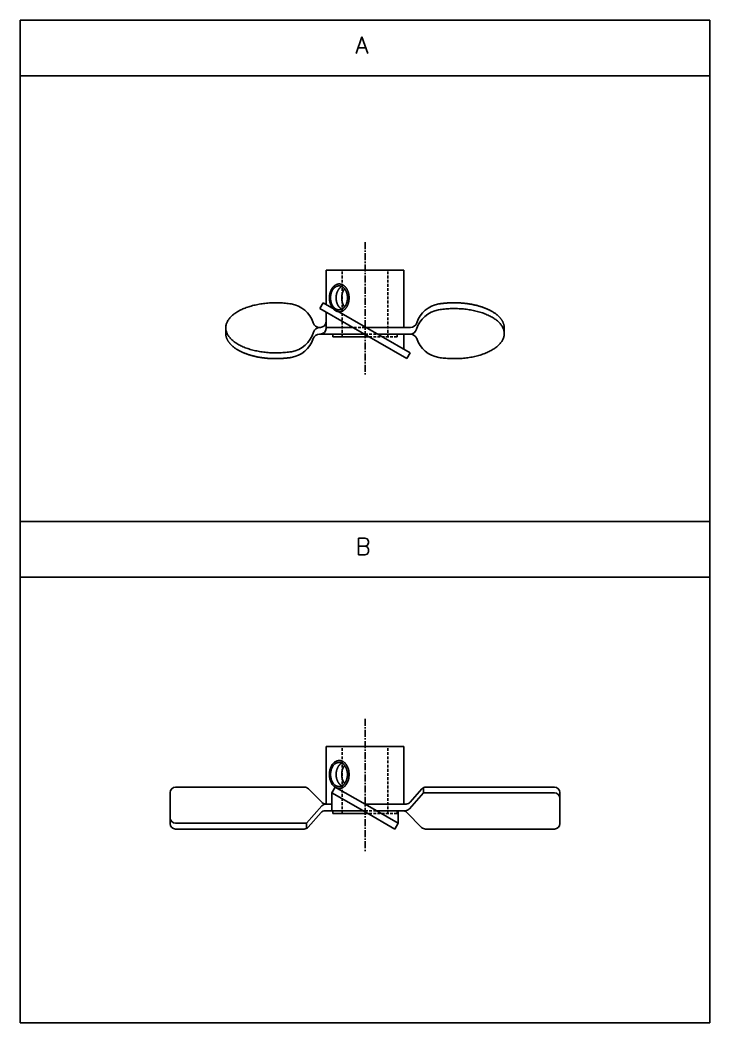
# Model space of a CAD drawing. Extents: x 249 to 1051, y 18 to 1020.
# Drawn here: x 926.9 to 1050.8, y 98.1 to 278.1 of the extents above; entities that cross this region are included whole.
import ezdxf

# ---------------------------------------------------------------- set-up
doc = ezdxf.new("R2010")
doc.units = 0
doc.linetypes.add('CENTER', pattern=[2, 1.25, -0.25, 0.25, -0.25])
doc.linetypes.add('DASHED', pattern=[0.75, 0.5, -0.25])
doc.layers.get('0').update_dxf_attribs({"linetype": 'CONTINUOUS'})
doc.layers.add('CENTER', color=1, linetype='CENTER')
doc.styles.get("Standard").update_dxf_attribs({"font": 'txt.shx', "bigfont": 'bigfont.shx'})

# ---------------------------------------------------------------- blocks, each defined once
blk = doc.blocks.new('*U2')
at = {"color": 7, "linetype": 'CONTINUOUS'}
blk.add_text('A', height=3, dxfattribs=at).set_placement((493.82, 299.6))
blk = doc.blocks.new('*U3')
at = {"color": 7, "linetype": 'CONTINUOUS'}
blk.add_text('B', height=3, dxfattribs=at).set_placement((493.82, 209.6))

msp = doc.modelspace()

# ---------------------------------------------------------------- linework, layer by layer
at = {"color": 7, "linetype": 'CONTINUOUS'}
for p, q in [((926.91, 278.11), (926.91, 98.11)), ((926.91, 278.11), (926.91, 98.11)), ((1050.79, 278.11), (926.91, 278.11)), ((1050.79, 278.11), (1050.79, 98.11)), ((1050.79, 278.11), (1050.79, 98.11)), ((1050.79, 268.11), (926.91, 268.11)), ((995.85, 233.25), (981.85, 233.25)), ((995.85, 233.25), (981.85, 233.25)), ((981.85, 233.25), (981.85, 227.09)), ((995.85, 233.25), (995.85, 222.95)), ((981.35, 227.37), (980.75, 226.34)), ((996.94, 218.37), (981.35, 227.37)), ((980.75, 226.34), (996.34, 217.34)), ((981.85, 225.7), (981.85, 222.75)), ((963.85, 222.87), (963.85, 221.84)), ((980.69, 222.95), (980.85, 222.95)), ((981.85, 221.75), (980.69, 221.75)), ((986.61, 222.95), (981.85, 222.95)), ((983.35, 221.75), (981.85, 221.75)), ((983.1, 221.75), (983.1, 221.25)), ((983.35, 221.75), (988.69, 221.75)), ((988.69, 221.75), (988.85, 221.75)), ((989.01, 222.95), (988.85, 222.95)), ((989.01, 222.95), (997, 222.95)), ((991.09, 221.75), (994.35, 221.75)), ((994.35, 221.75), (995.85, 221.75)), ((995.85, 221.75), (997, 221.75)), ((995.85, 218.98), (995.85, 221.75)), ((1013.85, 221.84), (1013.85, 222.87)), ((983.1, 221.25), (988.85, 221.25)), ((988.85, 221.25), (989.58, 221.25)), ((996.34, 217.34), (996.94, 218.37)), ((1050.79, 188.11), (926.91, 188.11)), ((1050.79, 178.11), (926.91, 178.11)), ((981.85, 147.71), (988.85, 147.71)), ((981.85, 147.71), (981.85, 137.41)), ((988.85, 147.71), (995.85, 147.71)), ((995.85, 147.71), (995.85, 137.41)), ((977.97, 140.45), (954.85, 140.45)), ((983.52, 140.45), (982.92, 139.41)), ((983.52, 140.45), (988.85, 137.37)), ((999.8, 140.45), (1022.85, 140.45)), ((953.85, 133.91), (953.85, 139.45)), ((981.1, 137.71), (978.68, 140.15)), ((982.92, 139.41), (988.85, 135.98)), ((982.92, 139.41), (982.92, 136.21)), ((999.35, 139.41), (996.83, 136.55)), ((999.05, 140.11), (996.97, 137.75)), ((999.35, 140.34), (999.35, 139.41)), ((999.35, 139.41), (1022.85, 139.41)), ((1023.85, 139.45), (1023.85, 133.91)), ((978.35, 133.95), (981.1, 137.07)), ((981.81, 137.41), (982.92, 137.41)), ((988.85, 137.41), (996.22, 137.41)), ((988.85, 137.37), (994.78, 133.95)), ((978.65, 133.25), (980.96, 135.87)), ((981.71, 136.21), (988.46, 136.21)), ((983.1, 136.21), (983.1, 135.71)), ((983.1, 135.71), (988.85, 135.71)), ((988.46, 136.21), (988.85, 136.21)), ((988.85, 135.98), (994.18, 132.91)), ((988.85, 135.71), (989.33, 135.71)), ((990.86, 136.21), (996.08, 136.21)), ((994.6, 136.21), (994.6, 135.71)), ((994.78, 133.95), (994.78, 136.21)), ((996.34, 135.91), (999.01, 133.21)), ((978.35, 133.95), (954.85, 133.95)), ((978.35, 133.01), (978.35, 133.95)), ((994.78, 133.95), (994.18, 132.91)), ((977.9, 132.91), (954.85, 132.91)), ((999.72, 132.91), (1022.85, 132.91)), ((1050.79, 98.11), (926.91, 98.11)), ((1050.79, 98.11), (926.91, 98.11))]:
    msp.add_line(p, q, dxfattribs=at)
at = {"color": 3, "linetype": 'DASHED'}
for p, q in [((984.75, 221.25), (984.75, 233.25)), ((992.95, 221.25), (992.95, 233.25)), ((988.85, 222.95), (986.61, 222.95)), ((988.85, 221.75), (991.09, 221.75)), ((994.6, 221.75), (994.6, 221.25)), ((994.6, 221.25), (989.58, 221.25)), ((984.75, 135.71), (984.75, 147.71)), ((992.95, 135.71), (992.95, 147.71)), ((988.85, 136.21), (990.86, 136.21)), ((994.6, 135.71), (989.33, 135.71))]:
    msp.add_line(p, q, dxfattribs=at)
at = {"color": 7, "linetype": 'CONTINUOUS'}
for points in [[(985.99, 228.25, 0), (985.99, 228.32, 0), (985.99, 228.38, 0), (985.99, 228.44, 0), (985.98, 228.5, 0), (985.98, 228.56, 0), (985.97, 228.62, 0), (985.97, 228.68, 0), (985.96, 228.74, 0), (985.95, 228.8, 0), (985.94, 228.86, 0), (985.93, 228.92, 0), (985.92, 228.98, 0), (985.9, 229.04, 0), (985.89, 229.1, 0), (985.87, 229.16, 0), (985.86, 229.21, 0), (985.84, 229.27, 0), (985.82, 229.32, 0), (985.8, 229.38, 0), (985.78, 229.43, 0), (985.76, 229.49, 0), (985.74, 229.54, 0), (985.72, 229.59, 0), (985.69, 229.64, 0), (985.67, 229.69, 0), (985.64, 229.74, 0), (985.62, 229.79, 0), (985.59, 229.84, 0), (985.56, 229.89, 0), (985.53, 229.93, 0), (985.5, 229.98, 0), (985.47, 230.02, 0), (985.44, 230.07, 0), (985.41, 230.11, 0), (985.38, 230.15, 0), (985.35, 230.19, 0), (985.31, 230.23, 0), (985.28, 230.26, 0), (985.24, 230.3, 0), (985.21, 230.33, 0), (985.17, 230.37, 0), (985.13, 230.4, 0), (985.1, 230.43, 0), (985.06, 230.46, 0), (985.02, 230.49, 0), (984.98, 230.51, 0), (984.94, 230.54, 0), (984.9, 230.56, 0), (984.86, 230.59, 0), (984.82, 230.61, 0), (984.78, 230.63, 0), (984.74, 230.65, 0), (984.7, 230.66, 0), (984.65, 230.68, 0), (984.61, 230.69, 0), (984.57, 230.71, 0), (984.53, 230.72, 0), (984.48, 230.73, 0), (984.44, 230.74, 0), (984.4, 230.74, 0), (984.35, 230.75, 0), (984.31, 230.75, 0), (984.27, 230.75, 0), (984.22, 230.75, 0), (984.18, 230.75, 0), (984.14, 230.75, 0), (984.09, 230.75, 0), (984.05, 230.74, 0), (984.01, 230.74, 0), (983.97, 230.73, 0), (983.92, 230.72, 0), (983.88, 230.71, 0), (983.84, 230.69, 0), (983.79, 230.68, 0), (983.75, 230.66, 0), (983.71, 230.65, 0), (983.67, 230.63, 0), (983.63, 230.61, 0), (983.59, 230.59, 0), (983.55, 230.56, 0), (983.51, 230.54, 0), (983.47, 230.51, 0), (983.43, 230.49, 0), (983.39, 230.46, 0), (983.35, 230.43, 0), (983.32, 230.4, 0), (983.28, 230.37, 0), (983.24, 230.33, 0), (983.21, 230.3, 0), (983.17, 230.26, 0), (983.14, 230.23, 0), (983.1, 230.19, 0), (983.07, 230.15, 0), (983.04, 230.11, 0), (983, 230.07, 0), (982.97, 230.02, 0), (982.94, 229.98, 0), (982.91, 229.93, 0), (982.88, 229.89, 0), (982.86, 229.84, 0), (982.83, 229.79, 0), (982.8, 229.74, 0), (982.78, 229.69, 0), (982.75, 229.64, 0), (982.73, 229.59, 0), (982.71, 229.54, 0), (982.69, 229.49, 0), (982.66, 229.43, 0), (982.64, 229.38, 0), (982.63, 229.32, 0), (982.61, 229.27, 0), (982.59, 229.21, 0), (982.58, 229.16, 0), (982.56, 229.1, 0), (982.54, 229.04, 0), (982.53, 228.98, 0), (982.52, 228.92, 0), (982.51, 228.86, 0), (982.5, 228.8, 0), (982.49, 228.74, 0), (982.48, 228.68, 0), (982.47, 228.62, 0), (982.47, 228.56, 0), (982.47, 228.5, 0), (982.46, 228.44, 0), (982.46, 228.38, 0), (982.46, 228.32, 0), (982.46, 228.25, 0)], [(985.7, 228.25, 0), (985.7, 228.31, 0), (985.7, 228.36, 0), (985.7, 228.41, 0), (985.69, 228.47, 0), (985.69, 228.52, 0), (985.68, 228.57, 0), (985.68, 228.62, 0), (985.67, 228.67, 0), (985.66, 228.73, 0), (985.65, 228.78, 0), (985.64, 228.83, 0), (985.63, 228.88, 0), (985.62, 228.93, 0), (985.61, 228.98, 0), (985.6, 229.03, 0), (985.58, 229.08, 0), (985.57, 229.13, 0), (985.55, 229.17, 0), (985.54, 229.22, 0), (985.52, 229.27, 0), (985.5, 229.31, 0), (985.48, 229.36, 0), (985.46, 229.41, 0), (985.44, 229.45, 0), (985.42, 229.49, 0), (985.4, 229.54, 0), (985.38, 229.58, 0), (985.35, 229.62, 0), (985.33, 229.66, 0), (985.3, 229.7, 0), (985.28, 229.74, 0), (985.25, 229.78, 0), (985.23, 229.81, 0), (985.2, 229.85, 0), (985.17, 229.88, 0), (985.14, 229.92, 0), (985.11, 229.95, 0), (985.09, 229.98, 0), (985.05, 230.01, 0), (985.02, 230.04, 0), (984.99, 230.07, 0), (984.96, 230.1, 0), (984.93, 230.13, 0), (984.9, 230.15, 0), (984.86, 230.18, 0), (984.83, 230.2, 0), (984.79, 230.22, 0), (984.76, 230.24, 0), (984.73, 230.26, 0), (984.69, 230.28, 0), (984.66, 230.3, 0), (984.62, 230.31, 0), (984.58, 230.33, 0), (984.55, 230.34, 0), (984.51, 230.35, 0), (984.48, 230.36, 0), (984.44, 230.37, 0), (984.4, 230.38, 0), (984.37, 230.39, 0), (984.33, 230.4, 0), (984.29, 230.4, 0), (984.25, 230.4, 0), (984.22, 230.4, 0), (984.18, 230.41, 0), (984.14, 230.4, 0), (984.1, 230.4, 0), (984.07, 230.4, 0), (984.03, 230.4, 0), (983.99, 230.39, 0), (983.96, 230.38, 0), (983.92, 230.37, 0), (983.88, 230.36, 0), (983.85, 230.35, 0), (983.81, 230.34, 0), (983.77, 230.33, 0), (983.74, 230.31, 0), (983.7, 230.3, 0), (983.67, 230.28, 0), (983.63, 230.26, 0), (983.6, 230.24, 0), (983.56, 230.22, 0), (983.53, 230.2, 0), (983.5, 230.18, 0), (983.46, 230.15, 0), (983.43, 230.13, 0), (983.4, 230.1, 0), (983.37, 230.07, 0), (983.33, 230.04, 0), (983.3, 230.01, 0), (983.27, 229.98, 0), (983.24, 229.95, 0), (983.21, 229.92, 0), (983.19, 229.88, 0), (983.16, 229.85, 0), (983.13, 229.81, 0), (983.1, 229.78, 0), (983.08, 229.74, 0), (983.05, 229.7, 0), (983.03, 229.66, 0), (983, 229.62, 0), (982.98, 229.58, 0), (982.96, 229.54, 0), (982.94, 229.49, 0), (982.91, 229.45, 0), (982.89, 229.41, 0), (982.87, 229.36, 0), (982.86, 229.31, 0), (982.84, 229.27, 0), (982.82, 229.22, 0), (982.8, 229.17, 0), (982.79, 229.13, 0), (982.77, 229.08, 0), (982.76, 229.03, 0), (982.75, 228.98, 0), (982.74, 228.93, 0), (982.72, 228.88, 0), (982.71, 228.83, 0), (982.7, 228.78, 0), (982.7, 228.73, 0), (982.69, 228.67, 0), (982.68, 228.62, 0), (982.67, 228.57, 0), (982.67, 228.52, 0), (982.67, 228.47, 0), (982.66, 228.41, 0), (982.66, 228.36, 0), (982.66, 228.31, 0), (982.66, 228.25, 0)], [(984.68, 230.28, 0), (984.66, 230.28, 0), (984.65, 230.27, 0), (984.64, 230.26, 0), (984.62, 230.26, 0), (984.61, 230.25, 0), (984.6, 230.24, 0), (984.58, 230.23, 0), (984.57, 230.22, 0), (984.56, 230.22, 0), (984.54, 230.21, 0), (984.53, 230.2, 0), (984.52, 230.19, 0), (984.5, 230.18, 0), (984.49, 230.17, 0), (984.48, 230.16, 0), (984.46, 230.15, 0), (984.45, 230.14, 0), (984.44, 230.13, 0), (984.42, 230.12, 0), (984.41, 230.11, 0), (984.4, 230.1, 0), (984.39, 230.09, 0), (984.38, 230.08, 0), (984.36, 230.07, 0), (984.35, 230.06, 0), (984.34, 230.05, 0), (984.33, 230.03, 0), (984.31, 230.02, 0), (984.3, 230.01, 0), (984.29, 230, 0), (984.28, 229.99, 0), (984.27, 229.97, 0), (984.25, 229.96, 0), (984.24, 229.95, 0), (984.23, 229.94, 0), (984.22, 229.92, 0), (984.21, 229.91, 0), (984.2, 229.9, 0), (984.19, 229.88, 0), (984.17, 229.87, 0), (984.16, 229.86, 0), (984.15, 229.84, 0), (984.14, 229.83, 0), (984.13, 229.81, 0), (984.12, 229.8, 0), (984.11, 229.78, 0), (984.1, 229.77, 0), (984.09, 229.75, 0), (984.08, 229.74, 0), (984.07, 229.72, 0), (984.06, 229.71, 0), (984.05, 229.69, 0), (984.04, 229.68, 0), (984.03, 229.66, 0), (984.02, 229.65, 0), (984.01, 229.63, 0), (984, 229.62, 0), (983.99, 229.6, 0), (983.98, 229.58, 0), (983.98, 229.57, 0), (983.97, 229.55, 0), (983.96, 229.53, 0), (983.95, 229.52, 0), (983.94, 229.5, 0), (983.93, 229.48, 0), (983.92, 229.47, 0), (983.91, 229.45, 0), (983.91, 229.43, 0), (983.9, 229.41, 0), (983.89, 229.4, 0), (983.88, 229.38, 0), (983.88, 229.36, 0), (983.87, 229.34, 0), (983.86, 229.33, 0), (983.85, 229.31, 0), (983.85, 229.29, 0), (983.84, 229.27, 0), (983.83, 229.25, 0), (983.83, 229.24, 0), (983.82, 229.22, 0), (983.81, 229.2, 0), (983.81, 229.18, 0), (983.8, 229.16, 0), (983.79, 229.14, 0), (983.79, 229.12, 0), (983.78, 229.1, 0), (983.78, 229.08, 0), (983.77, 229.06, 0), (983.76, 229.04, 0), (983.76, 229.03, 0), (983.75, 229.01, 0), (983.75, 228.99, 0), (983.75, 228.97, 0), (983.74, 228.95, 0), (983.74, 228.93, 0), (983.73, 228.91, 0), (983.73, 228.89, 0), (983.72, 228.87, 0), (983.72, 228.85, 0), (983.71, 228.83, 0), (983.71, 228.81, 0), (983.71, 228.79, 0), (983.7, 228.77, 0), (983.7, 228.75, 0), (983.7, 228.73, 0), (983.69, 228.71, 0), (983.69, 228.69, 0), (983.69, 228.67, 0), (983.68, 228.65, 0), (983.68, 228.63, 0), (983.68, 228.61, 0), (983.68, 228.59, 0), (983.67, 228.56, 0), (983.67, 228.54, 0), (983.67, 228.52, 0), (983.67, 228.5, 0), (983.67, 228.48, 0), (983.67, 228.46, 0), (983.66, 228.44, 0), (983.66, 228.42, 0), (983.66, 228.4, 0), (983.66, 228.38, 0), (983.66, 228.36, 0), (983.66, 228.34, 0), (983.66, 228.32, 0), (983.66, 228.3, 0), (983.66, 228.28, 0), (983.66, 228.25, 0)], [(985.18, 229.87, 0), (985.17, 229.87, 0), (985.16, 229.85, 0), (985.16, 229.85, 0), (985.15, 229.84, 0), (985.14, 229.83, 0), (985.13, 229.82, 0), (985.13, 229.81, 0), (985.12, 229.8, 0), (985.11, 229.79, 0), (985.11, 229.78, 0), (985.1, 229.77, 0), (985.09, 229.76, 0), (985.08, 229.75, 0), (985.08, 229.74, 0), (985.07, 229.72, 0), (985.06, 229.72, 0), (985.06, 229.7, 0), (985.05, 229.69, 0), (985.04, 229.68, 0), (985.04, 229.67, 0), (985.03, 229.66, 0), (985.02, 229.65, 0), (985.02, 229.64, 0), (985.01, 229.63, 0), (985, 229.62, 0), (985, 229.61, 0), (984.99, 229.59, 0), (984.98, 229.58, 0), (984.98, 229.57, 0), (984.97, 229.56, 0), (984.97, 229.55, 0), (984.96, 229.54, 0), (984.95, 229.53, 0), (984.95, 229.51, 0), (984.94, 229.5, 0), (984.94, 229.49, 0), (984.93, 229.48, 0), (984.92, 229.47, 0), (984.92, 229.46, 0), (984.91, 229.44, 0), (984.91, 229.43, 0), (984.9, 229.42, 0), (984.9, 229.41, 0), (984.89, 229.4, 0), (984.88, 229.38, 0), (984.88, 229.37, 0), (984.88, 229.36, 0), (984.87, 229.35, 0), (984.86, 229.34, 0), (984.86, 229.32, 0), (984.85, 229.31, 0), (984.85, 229.3, 0), (984.84, 229.28, 0), (984.84, 229.27, 0), (984.83, 229.26, 0), (984.83, 229.25, 0), (984.83, 229.24, 0), (984.82, 229.22, 0), (984.82, 229.21, 0), (984.81, 229.2, 0), (984.81, 229.18, 0), (984.8, 229.17, 0), (984.8, 229.16, 0), (984.79, 229.14, 0), (984.79, 229.13, 0), (984.79, 229.12, 0), (984.78, 229.1, 0), (984.78, 229.09, 0), (984.77, 229.08, 0), (984.77, 229.06, 0), (984.77, 229.05, 0), (984.76, 229.04, 0), (984.76, 229.03, 0), (984.76, 229.01, 0), (984.75, 229, 0), (984.75, 228.99, 0), (984.75, 228.97, 0), (984.74, 228.96, 0), (984.74, 228.94, 0), (984.74, 228.93, 0), (984.73, 228.92, 0), (984.73, 228.9, 0), (984.73, 228.89, 0), (984.72, 228.88, 0), (984.72, 228.86, 0), (984.72, 228.85, 0), (984.72, 228.84, 0), (984.71, 228.82, 0), (984.71, 228.81, 0), (984.71, 228.79, 0), (984.71, 228.78, 0), (984.7, 228.77, 0), (984.7, 228.75, 0), (984.7, 228.74, 0), (984.7, 228.72, 0), (984.69, 228.71, 0), (984.69, 228.7, 0), (984.69, 228.68, 0), (984.69, 228.67, 0), (984.68, 228.65, 0), (984.68, 228.64, 0), (984.68, 228.63, 0), (984.68, 228.61, 0), (984.68, 228.6, 0), (984.68, 228.58, 0), (984.67, 228.57, 0), (984.67, 228.56, 0), (984.67, 228.54, 0), (984.67, 228.53, 0), (984.67, 228.51, 0), (984.67, 228.5, 0), (984.67, 228.48, 0), (984.67, 228.47, 0), (984.66, 228.46, 0), (984.66, 228.44, 0), (984.66, 228.43, 0), (984.66, 228.41, 0), (984.66, 228.4, 0), (984.66, 228.38, 0), (984.66, 228.37, 0), (984.66, 228.35, 0), (984.66, 228.34, 0), (984.66, 228.33, 0), (984.66, 228.31, 0), (984.66, 228.3, 0), (984.66, 228.28, 0), (984.66, 228.27, 0), (984.66, 228.25, 0)], [(975.59, 227.16, 0), (975.34, 227.2, 0), (975.08, 227.23, 0), (974.82, 227.26, 0), (974.56, 227.29, 0), (974.3, 227.31, 0), (974.04, 227.34, 0), (973.78, 227.35, 0), (973.51, 227.36, 0), (973.25, 227.37, 0), (972.99, 227.37, 0), (972.72, 227.37, 0), (972.46, 227.37, 0), (972.19, 227.36, 0), (971.93, 227.35, 0), (971.67, 227.34, 0), (971.4, 227.32, 0), (971.14, 227.29, 0), (970.88, 227.27, 0), (970.63, 227.24, 0), (970.37, 227.2, 0), (970.12, 227.16, 0), (969.87, 227.12, 0), (969.62, 227.07, 0), (969.37, 227.03, 0), (969.13, 226.97, 0), (968.89, 226.92, 0), (968.65, 226.86, 0), (968.42, 226.79, 0), (968.19, 226.73, 0), (967.97, 226.66, 0), (967.75, 226.58, 0), (967.53, 226.51, 0), (967.32, 226.43, 0), (967.12, 226.34, 0), (966.91, 226.26, 0), (966.72, 226.17, 0), (966.53, 226.08, 0), (966.34, 225.98, 0), (966.16, 225.89, 0), (965.99, 225.79, 0), (965.82, 225.69, 0), (965.66, 225.58, 0), (965.5, 225.47, 0), (965.35, 225.36, 0), (965.21, 225.25, 0), (965.07, 225.14, 0), (964.94, 225.02, 0), (964.82, 224.91, 0), (964.7, 224.79, 0), (964.59, 224.67, 0), (964.49, 224.54, 0), (964.4, 224.42, 0), (964.31, 224.3, 0), (964.23, 224.17, 0), (964.16, 224.04, 0), (964.09, 223.91, 0), (964.03, 223.79, 0), (963.98, 223.66, 0), (963.94, 223.53, 0), (963.91, 223.39, 0), (963.88, 223.26, 0), (963.86, 223.13, 0), (963.85, 223, 0), (963.85, 222.87, 0), (963.85, 222.73, 0), (963.86, 222.6, 0), (963.88, 222.47, 0), (963.91, 222.34, 0), (963.95, 222.21, 0), (963.99, 222.08, 0), (964.04, 221.95, 0), (964.1, 221.82, 0), (964.16, 221.69, 0), (964.24, 221.56, 0), (964.32, 221.44, 0), (964.41, 221.31, 0), (964.5, 221.19, 0), (964.61, 221.07, 0), (964.72, 220.94, 0), (964.83, 220.83, 0), (964.96, 220.71, 0), (965.09, 220.59, 0), (965.23, 220.48, 0), (965.37, 220.37, 0), (965.52, 220.26, 0), (965.68, 220.16, 0), (965.84, 220.05, 0), (966.01, 219.95, 0), (966.18, 219.85, 0), (966.37, 219.75, 0), (966.55, 219.66, 0), (966.74, 219.57, 0), (966.94, 219.48, 0), (967.14, 219.39, 0), (967.35, 219.31, 0), (967.56, 219.23, 0), (967.78, 219.16, 0), (968, 219.08, 0), (968.22, 219.01, 0), (968.45, 218.95, 0), (968.69, 218.88, 0), (968.92, 218.82, 0), (969.16, 218.77, 0), (969.4, 218.72, 0), (969.65, 218.67, 0), (969.9, 218.62, 0), (970.15, 218.58, 0), (970.4, 218.54, 0), (970.66, 218.51, 0), (970.92, 218.48, 0), (971.18, 218.45, 0), (971.44, 218.43, 0), (971.7, 218.41, 0), (971.96, 218.4, 0), (972.23, 218.38, 0), (972.49, 218.38, 0), (972.76, 218.38, 0), (973.02, 218.38, 0), (973.29, 218.38, 0), (973.55, 218.39, 0), (973.81, 218.4, 0), (974.08, 218.42, 0), (974.34, 218.44, 0), (974.6, 218.46, 0), (974.86, 218.49, 0), (975.11, 218.52, 0), (975.37, 218.56, 0), (975.62, 218.59, 0)], [(985.99, 228.25, 0), (985.99, 228.19, 0), (985.99, 228.13, 0), (985.99, 228.07, 0), (985.98, 228.01, 0), (985.98, 227.95, 0), (985.97, 227.89, 0), (985.97, 227.83, 0), (985.96, 227.77, 0), (985.95, 227.71, 0), (985.94, 227.65, 0), (985.93, 227.59, 0), (985.92, 227.53, 0), (985.9, 227.47, 0), (985.89, 227.41, 0), (985.87, 227.35, 0), (985.86, 227.3, 0), (985.84, 227.24, 0), (985.82, 227.19, 0), (985.8, 227.13, 0), (985.78, 227.08, 0), (985.76, 227.02, 0), (985.74, 226.97, 0), (985.72, 226.92, 0), (985.69, 226.87, 0), (985.67, 226.81, 0), (985.64, 226.77, 0), (985.62, 226.72, 0), (985.59, 226.67, 0), (985.56, 226.62, 0), (985.53, 226.58, 0), (985.5, 226.53, 0), (985.47, 226.49, 0), (985.44, 226.44, 0), (985.41, 226.4, 0), (985.38, 226.36, 0), (985.35, 226.32, 0), (985.31, 226.28, 0), (985.28, 226.25, 0), (985.24, 226.21, 0), (985.21, 226.18, 0), (985.17, 226.14, 0), (985.13, 226.11, 0), (985.1, 226.08, 0), (985.06, 226.05, 0), (985.02, 226.02, 0), (984.98, 226, 0), (984.94, 225.97, 0), (984.9, 225.94, 0), (984.86, 225.92, 0), (984.82, 225.9, 0), (984.78, 225.88, 0), (984.74, 225.86, 0), (984.7, 225.85, 0), (984.65, 225.83, 0), (984.61, 225.82, 0), (984.57, 225.8, 0), (984.53, 225.79, 0), (984.48, 225.78, 0), (984.44, 225.77, 0), (984.4, 225.77, 0), (984.35, 225.76, 0), (984.31, 225.76, 0), (984.27, 225.76, 0), (984.22, 225.75, 0), (984.18, 225.76, 0), (984.14, 225.76, 0), (984.09, 225.76, 0), (984.05, 225.77, 0), (984.01, 225.77, 0), (983.97, 225.78, 0), (983.92, 225.79, 0), (983.88, 225.8, 0), (983.84, 225.82, 0), (983.79, 225.83, 0), (983.75, 225.85, 0), (983.71, 225.86, 0), (983.67, 225.88, 0), (983.63, 225.9, 0), (983.59, 225.92, 0), (983.55, 225.94, 0), (983.51, 225.97, 0), (983.47, 226, 0), (983.43, 226.02, 0), (983.39, 226.05, 0), (983.35, 226.08, 0), (983.32, 226.11, 0), (983.28, 226.14, 0), (983.24, 226.18, 0), (983.21, 226.21, 0), (983.17, 226.25, 0), (983.14, 226.28, 0), (983.1, 226.32, 0), (983.07, 226.36, 0), (983.04, 226.4, 0), (983, 226.44, 0), (982.97, 226.49, 0), (982.94, 226.53, 0), (982.91, 226.58, 0), (982.88, 226.62, 0), (982.86, 226.67, 0), (982.83, 226.72, 0), (982.8, 226.77, 0), (982.78, 226.81, 0), (982.75, 226.87, 0), (982.73, 226.92, 0), (982.71, 226.97, 0), (982.69, 227.02, 0), (982.66, 227.08, 0), (982.64, 227.13, 0), (982.63, 227.19, 0), (982.61, 227.24, 0), (982.59, 227.3, 0), (982.58, 227.35, 0), (982.56, 227.41, 0), (982.54, 227.47, 0), (982.53, 227.53, 0), (982.52, 227.59, 0), (982.51, 227.65, 0), (982.5, 227.71, 0), (982.49, 227.77, 0), (982.48, 227.83, 0), (982.47, 227.89, 0), (982.47, 227.95, 0), (982.47, 228.01, 0), (982.46, 228.07, 0), (982.46, 228.13, 0), (982.46, 228.19, 0), (982.46, 228.25, 0)], [(985.7, 228.25, 0), (985.7, 228.2, 0), (985.7, 228.15, 0), (985.7, 228.1, 0), (985.69, 228.04, 0), (985.69, 227.99, 0), (985.68, 227.94, 0), (985.68, 227.89, 0), (985.67, 227.84, 0), (985.66, 227.78, 0), (985.65, 227.73, 0), (985.64, 227.68, 0), (985.63, 227.63, 0), (985.62, 227.58, 0), (985.61, 227.53, 0), (985.6, 227.48, 0), (985.58, 227.43, 0), (985.57, 227.38, 0), (985.55, 227.34, 0), (985.54, 227.29, 0), (985.52, 227.24, 0), (985.5, 227.19, 0), (985.48, 227.15, 0), (985.46, 227.1, 0), (985.44, 227.06, 0), (985.42, 227.02, 0), (985.4, 226.97, 0), (985.38, 226.93, 0), (985.35, 226.89, 0), (985.33, 226.85, 0), (985.3, 226.81, 0), (985.28, 226.77, 0), (985.25, 226.74, 0), (985.23, 226.7, 0), (985.2, 226.66, 0), (985.17, 226.63, 0), (985.14, 226.59, 0), (985.11, 226.56, 0), (985.09, 226.53, 0), (985.05, 226.5, 0), (985.02, 226.47, 0), (984.99, 226.44, 0), (984.96, 226.41, 0), (984.93, 226.38, 0), (984.9, 226.36, 0), (984.86, 226.34, 0), (984.83, 226.31, 0), (984.79, 226.29, 0), (984.76, 226.27, 0), (984.73, 226.25, 0), (984.69, 226.23, 0), (984.66, 226.21, 0), (984.62, 226.2, 0), (984.58, 226.18, 0), (984.55, 226.17, 0), (984.51, 226.16, 0), (984.48, 226.15, 0), (984.44, 226.14, 0), (984.4, 226.13, 0), (984.37, 226.12, 0), (984.33, 226.12, 0), (984.29, 226.11, 0), (984.25, 226.11, 0), (984.22, 226.11, 0), (984.18, 226.1, 0), (984.14, 226.11, 0), (984.1, 226.11, 0), (984.07, 226.11, 0), (984.03, 226.12, 0), (983.99, 226.12, 0), (983.96, 226.13, 0), (983.92, 226.14, 0), (983.88, 226.15, 0), (983.85, 226.16, 0), (983.81, 226.17, 0), (983.77, 226.18, 0), (983.74, 226.2, 0), (983.7, 226.21, 0), (983.67, 226.23, 0), (983.63, 226.25, 0), (983.6, 226.27, 0), (983.56, 226.29, 0), (983.53, 226.31, 0), (983.5, 226.34, 0), (983.46, 226.36, 0), (983.43, 226.38, 0), (983.4, 226.41, 0), (983.37, 226.44, 0), (983.33, 226.47, 0), (983.3, 226.5, 0), (983.27, 226.53, 0), (983.24, 226.56, 0), (983.21, 226.59, 0), (983.19, 226.63, 0), (983.16, 226.66, 0), (983.13, 226.7, 0), (983.1, 226.74, 0), (983.08, 226.77, 0), (983.05, 226.81, 0), (983.03, 226.85, 0), (983, 226.89, 0), (982.98, 226.93, 0), (982.96, 226.97, 0), (982.94, 227.02, 0), (982.91, 227.06, 0), (982.89, 227.1, 0), (982.87, 227.15, 0), (982.86, 227.19, 0), (982.84, 227.24, 0), (982.82, 227.29, 0), (982.8, 227.34, 0), (982.79, 227.38, 0), (982.77, 227.43, 0), (982.76, 227.48, 0), (982.75, 227.53, 0), (982.74, 227.58, 0), (982.72, 227.63, 0), (982.71, 227.68, 0), (982.7, 227.73, 0), (982.7, 227.78, 0), (982.69, 227.84, 0), (982.68, 227.89, 0), (982.67, 227.94, 0), (982.67, 227.99, 0), (982.67, 228.04, 0), (982.66, 228.1, 0), (982.66, 228.15, 0), (982.66, 228.2, 0), (982.66, 228.25, 0)], [(984.68, 226.22, 0), (984.66, 226.23, 0), (984.65, 226.24, 0), (984.64, 226.25, 0), (984.62, 226.25, 0), (984.61, 226.26, 0), (984.6, 226.27, 0), (984.58, 226.28, 0), (984.57, 226.28, 0), (984.56, 226.29, 0), (984.54, 226.3, 0), (984.53, 226.31, 0), (984.52, 226.32, 0), (984.5, 226.33, 0), (984.49, 226.34, 0), (984.48, 226.35, 0), (984.46, 226.36, 0), (984.45, 226.37, 0), (984.44, 226.38, 0), (984.42, 226.39, 0), (984.41, 226.4, 0), (984.4, 226.41, 0), (984.39, 226.42, 0), (984.38, 226.43, 0), (984.36, 226.44, 0), (984.35, 226.45, 0), (984.34, 226.46, 0), (984.33, 226.47, 0), (984.31, 226.49, 0), (984.3, 226.5, 0), (984.29, 226.51, 0), (984.28, 226.52, 0), (984.27, 226.54, 0), (984.25, 226.55, 0), (984.24, 226.56, 0), (984.23, 226.57, 0), (984.22, 226.59, 0), (984.21, 226.6, 0), (984.2, 226.61, 0), (984.19, 226.63, 0), (984.17, 226.64, 0), (984.16, 226.65, 0), (984.15, 226.67, 0), (984.14, 226.68, 0), (984.13, 226.7, 0), (984.12, 226.71, 0), (984.11, 226.72, 0), (984.1, 226.74, 0), (984.09, 226.75, 0), (984.08, 226.77, 0), (984.07, 226.78, 0), (984.06, 226.8, 0), (984.05, 226.81, 0), (984.04, 226.83, 0), (984.03, 226.85, 0), (984.02, 226.86, 0), (984.01, 226.88, 0), (984, 226.89, 0), (983.99, 226.91, 0), (983.98, 226.93, 0), (983.98, 226.94, 0), (983.97, 226.96, 0), (983.96, 226.98, 0), (983.95, 226.99, 0), (983.94, 227.01, 0), (983.93, 227.03, 0), (983.92, 227.04, 0), (983.91, 227.06, 0), (983.91, 227.08, 0), (983.9, 227.1, 0), (983.89, 227.11, 0), (983.88, 227.13, 0), (983.88, 227.15, 0), (983.87, 227.17, 0), (983.86, 227.18, 0), (983.85, 227.2, 0), (983.85, 227.22, 0), (983.84, 227.24, 0), (983.83, 227.26, 0), (983.83, 227.28, 0), (983.82, 227.29, 0), (983.81, 227.31, 0), (983.81, 227.33, 0), (983.8, 227.35, 0), (983.79, 227.37, 0), (983.79, 227.39, 0), (983.78, 227.41, 0), (983.78, 227.43, 0), (983.77, 227.44, 0), (983.76, 227.47, 0), (983.76, 227.48, 0), (983.75, 227.5, 0), (983.75, 227.52, 0), (983.75, 227.54, 0), (983.74, 227.56, 0), (983.74, 227.58, 0), (983.73, 227.6, 0), (983.73, 227.62, 0), (983.72, 227.64, 0), (983.72, 227.66, 0), (983.71, 227.68, 0), (983.71, 227.7, 0), (983.71, 227.72, 0), (983.7, 227.74, 0), (983.7, 227.76, 0), (983.7, 227.78, 0), (983.69, 227.8, 0), (983.69, 227.82, 0), (983.69, 227.84, 0), (983.68, 227.86, 0), (983.68, 227.88, 0), (983.68, 227.9, 0), (983.68, 227.92, 0), (983.67, 227.94, 0), (983.67, 227.97, 0), (983.67, 227.99, 0), (983.67, 228.01, 0), (983.67, 228.03, 0), (983.67, 228.05, 0), (983.66, 228.07, 0), (983.66, 228.09, 0), (983.66, 228.11, 0), (983.66, 228.13, 0), (983.66, 228.15, 0), (983.66, 228.17, 0), (983.66, 228.19, 0), (983.66, 228.21, 0), (983.66, 228.23, 0), (983.66, 228.25, 0)], [(985.18, 226.64, 0), (985.17, 226.65, 0), (985.16, 226.66, 0), (985.16, 226.66, 0), (985.15, 226.67, 0), (985.14, 226.68, 0), (985.13, 226.69, 0), (985.13, 226.7, 0), (985.12, 226.71, 0), (985.11, 226.72, 0), (985.11, 226.73, 0), (985.1, 226.74, 0), (985.09, 226.75, 0), (985.08, 226.76, 0), (985.08, 226.77, 0), (985.07, 226.78, 0), (985.06, 226.79, 0), (985.06, 226.81, 0), (985.05, 226.82, 0), (985.04, 226.83, 0), (985.04, 226.84, 0), (985.03, 226.85, 0), (985.02, 226.86, 0), (985.02, 226.87, 0), (985.01, 226.88, 0), (985, 226.89, 0), (985, 226.9, 0), (984.99, 226.91, 0), (984.98, 226.93, 0), (984.98, 226.94, 0), (984.97, 226.95, 0), (984.97, 226.96, 0), (984.96, 226.97, 0), (984.95, 226.98, 0), (984.95, 227, 0), (984.94, 227.01, 0), (984.94, 227.02, 0), (984.93, 227.03, 0), (984.92, 227.04, 0), (984.92, 227.05, 0), (984.91, 227.06, 0), (984.91, 227.08, 0), (984.9, 227.09, 0), (984.9, 227.1, 0), (984.89, 227.11, 0), (984.88, 227.13, 0), (984.88, 227.14, 0), (984.88, 227.15, 0), (984.87, 227.16, 0), (984.86, 227.18, 0), (984.86, 227.19, 0), (984.85, 227.2, 0), (984.85, 227.21, 0), (984.84, 227.22, 0), (984.84, 227.24, 0), (984.83, 227.25, 0), (984.83, 227.26, 0), (984.83, 227.28, 0), (984.82, 227.29, 0), (984.82, 227.3, 0), (984.81, 227.31, 0), (984.81, 227.33, 0), (984.8, 227.34, 0), (984.8, 227.35, 0), (984.79, 227.37, 0), (984.79, 227.38, 0), (984.79, 227.39, 0), (984.78, 227.41, 0), (984.78, 227.42, 0), (984.77, 227.43, 0), (984.77, 227.44, 0), (984.77, 227.46, 0), (984.76, 227.47, 0), (984.76, 227.49, 0), (984.76, 227.5, 0), (984.75, 227.51, 0), (984.75, 227.53, 0), (984.75, 227.54, 0), (984.74, 227.55, 0), (984.74, 227.56, 0), (984.74, 227.58, 0), (984.73, 227.59, 0), (984.73, 227.61, 0), (984.73, 227.62, 0), (984.72, 227.63, 0), (984.72, 227.65, 0), (984.72, 227.66, 0), (984.72, 227.68, 0), (984.71, 227.69, 0), (984.71, 227.7, 0), (984.71, 227.72, 0), (984.71, 227.73, 0), (984.7, 227.74, 0), (984.7, 227.76, 0), (984.7, 227.77, 0), (984.7, 227.79, 0), (984.69, 227.8, 0), (984.69, 227.81, 0), (984.69, 227.83, 0), (984.69, 227.84, 0), (984.68, 227.86, 0), (984.68, 227.87, 0), (984.68, 227.88, 0), (984.68, 227.9, 0), (984.68, 227.91, 0), (984.68, 227.93, 0), (984.67, 227.94, 0), (984.67, 227.96, 0), (984.67, 227.97, 0), (984.67, 227.98, 0), (984.67, 228, 0), (984.67, 228.01, 0), (984.67, 228.03, 0), (984.67, 228.04, 0), (984.66, 228.06, 0), (984.66, 228.07, 0), (984.66, 228.08, 0), (984.66, 228.1, 0), (984.66, 228.11, 0), (984.66, 228.13, 0), (984.66, 228.14, 0), (984.66, 228.16, 0), (984.66, 228.17, 0), (984.66, 228.18, 0), (984.66, 228.2, 0), (984.66, 228.21, 0), (984.66, 228.23, 0), (984.66, 228.24, 0), (984.66, 228.25, 0)], [(1013.85, 222.88, 0), (1013.85, 222.94, 0), (1013.84, 223.01, 0), (1013.84, 223.07, 0), (1013.83, 223.14, 0), (1013.82, 223.21, 0), (1013.81, 223.27, 0), (1013.8, 223.34, 0), (1013.79, 223.4, 0), (1013.77, 223.47, 0), (1013.75, 223.53, 0), (1013.73, 223.6, 0), (1013.71, 223.66, 0), (1013.68, 223.73, 0), (1013.66, 223.79, 0), (1013.63, 223.86, 0), (1013.6, 223.92, 0), (1013.57, 223.99, 0), (1013.53, 224.05, 0), (1013.5, 224.11, 0), (1013.46, 224.18, 0), (1013.42, 224.24, 0), (1013.38, 224.3, 0), (1013.34, 224.37, 0), (1013.29, 224.43, 0), (1013.25, 224.49, 0), (1013.2, 224.55, 0), (1013.15, 224.61, 0), (1013.1, 224.67, 0), (1013.04, 224.73, 0), (1012.99, 224.79, 0), (1012.93, 224.85, 0), (1012.87, 224.91, 0), (1012.81, 224.97, 0), (1012.75, 225.03, 0), (1012.68, 225.09, 0), (1012.62, 225.15, 0), (1012.55, 225.2, 0), (1012.48, 225.26, 0), (1012.41, 225.31, 0), (1012.34, 225.37, 0), (1012.26, 225.42, 0), (1012.19, 225.48, 0), (1012.11, 225.53, 0), (1012.03, 225.59, 0), (1011.95, 225.64, 0), (1011.87, 225.69, 0), (1011.79, 225.74, 0), (1011.7, 225.79, 0), (1011.61, 225.84, 0), (1011.53, 225.89, 0), (1011.44, 225.94, 0), (1011.35, 225.99, 0), (1011.25, 226.03, 0), (1011.16, 226.08, 0), (1011.07, 226.13, 0), (1010.97, 226.17, 0), (1010.87, 226.22, 0), (1010.77, 226.26, 0), (1010.67, 226.3, 0), (1010.57, 226.35, 0), (1010.47, 226.39, 0), (1010.37, 226.43, 0), (1010.26, 226.47, 0), (1010.15, 226.51, 0), (1010.05, 226.55, 0), (1009.94, 226.59, 0), (1009.83, 226.62, 0), (1009.72, 226.66, 0), (1009.61, 226.69, 0), (1009.49, 226.73, 0), (1009.38, 226.76, 0), (1009.27, 226.79, 0), (1009.15, 226.83, 0), (1009.03, 226.86, 0), (1008.92, 226.89, 0), (1008.8, 226.92, 0), (1008.68, 226.95, 0), (1008.56, 226.97, 0), (1008.44, 227, 0), (1008.32, 227.03, 0), (1008.19, 227.05, 0), (1008.07, 227.08, 0), (1007.95, 227.1, 0), (1007.82, 227.12, 0), (1007.7, 227.14, 0), (1007.57, 227.16, 0), (1007.44, 227.18, 0), (1007.32, 227.2, 0), (1007.19, 227.22, 0), (1007.06, 227.24, 0), (1006.93, 227.25, 0), (1006.81, 227.27, 0), (1006.68, 227.28, 0), (1006.55, 227.29, 0), (1006.42, 227.31, 0), (1006.29, 227.32, 0), (1006.16, 227.33, 0), (1006.02, 227.34, 0), (1005.89, 227.34, 0), (1005.76, 227.35, 0), (1005.63, 227.36, 0), (1005.5, 227.36, 0), (1005.37, 227.37, 0), (1005.23, 227.37, 0), (1005.1, 227.37, 0), (1004.97, 227.37, 0), (1004.84, 227.38, 0), (1004.71, 227.37, 0), (1004.57, 227.37, 0), (1004.44, 227.37, 0), (1004.31, 227.37, 0), (1004.18, 227.36, 0), (1004.05, 227.36, 0), (1003.91, 227.35, 0), (1003.78, 227.34, 0), (1003.65, 227.34, 0), (1003.52, 227.32, 0), (1003.39, 227.31, 0), (1003.26, 227.3, 0), (1003.13, 227.29, 0), (1003, 227.28, 0), (1002.87, 227.26, 0), (1002.74, 227.25, 0), (1002.61, 227.23, 0), (1002.49, 227.22, 0), (1002.36, 227.2, 0), (1002.23, 227.18, 0), (1002.11, 227.16, 0)], [(1002.11, 217.55, 0), (1002.36, 217.51, 0), (1002.61, 217.48, 0), (1002.87, 217.44, 0), (1003.13, 217.42, 0), (1003.39, 217.4, 0), (1003.65, 217.38, 0), (1003.92, 217.36, 0), (1004.18, 217.35, 0), (1004.44, 217.34, 0), (1004.71, 217.34, 0), (1004.97, 217.34, 0), (1005.24, 217.34, 0), (1005.5, 217.35, 0), (1005.77, 217.36, 0), (1006.03, 217.37, 0), (1006.29, 217.39, 0), (1006.55, 217.42, 0), (1006.81, 217.44, 0), (1007.07, 217.47, 0), (1007.32, 217.51, 0), (1007.58, 217.55, 0), (1007.83, 217.59, 0), (1008.08, 217.63, 0), (1008.32, 217.68, 0), (1008.56, 217.74, 0), (1008.8, 217.79, 0), (1009.04, 217.85, 0), (1009.27, 217.92, 0), (1009.5, 217.98, 0), (1009.73, 218.05, 0), (1009.95, 218.13, 0), (1010.16, 218.2, 0), (1010.37, 218.28, 0), (1010.58, 218.37, 0), (1010.78, 218.45, 0), (1010.98, 218.54, 0), (1011.17, 218.63, 0), (1011.35, 218.73, 0), (1011.53, 218.82, 0), (1011.71, 218.92, 0), (1011.88, 219.03, 0), (1012.04, 219.13, 0), (1012.19, 219.24, 0), (1012.34, 219.35, 0), (1012.49, 219.46, 0), (1012.62, 219.57, 0), (1012.75, 219.69, 0), (1012.88, 219.8, 0), (1012.99, 219.92, 0), (1013.1, 220.04, 0), (1013.2, 220.16, 0), (1013.3, 220.29, 0), (1013.39, 220.41, 0), (1013.47, 220.54, 0), (1013.54, 220.67, 0), (1013.6, 220.79, 0), (1013.66, 220.92, 0), (1013.71, 221.05, 0), (1013.75, 221.19, 0), (1013.79, 221.32, 0), (1013.81, 221.45, 0), (1013.83, 221.58, 0), (1013.84, 221.71, 0), (1013.85, 221.84, 0), (1013.84, 221.98, 0), (1013.83, 222.11, 0), (1013.81, 222.24, 0), (1013.78, 222.37, 0), (1013.75, 222.5, 0), (1013.7, 222.63, 0), (1013.65, 222.76, 0), (1013.6, 222.89, 0), (1013.53, 223.02, 0), (1013.46, 223.15, 0), (1013.37, 223.27, 0), (1013.29, 223.4, 0), (1013.19, 223.52, 0), (1013.09, 223.64, 0), (1012.98, 223.76, 0), (1012.86, 223.88, 0), (1012.74, 224, 0), (1012.61, 224.12, 0), (1012.47, 224.23, 0), (1012.32, 224.34, 0), (1012.17, 224.45, 0), (1012.02, 224.56, 0), (1011.85, 224.66, 0), (1011.69, 224.76, 0), (1011.51, 224.86, 0), (1011.33, 224.96, 0), (1011.14, 225.05, 0), (1010.95, 225.14, 0), (1010.75, 225.23, 0), (1010.55, 225.32, 0), (1010.34, 225.4, 0), (1010.13, 225.48, 0), (1009.92, 225.55, 0), (1009.7, 225.63, 0), (1009.47, 225.7, 0), (1009.24, 225.76, 0), (1009.01, 225.82, 0), (1008.77, 225.88, 0), (1008.53, 225.94, 0), (1008.29, 225.99, 0), (1008.04, 226.04, 0), (1007.79, 226.09, 0), (1007.54, 226.13, 0), (1007.29, 226.17, 0), (1007.03, 226.2, 0), (1006.78, 226.23, 0), (1006.52, 226.26, 0), (1006.26, 226.28, 0), (1005.99, 226.3, 0), (1005.73, 226.31, 0), (1005.47, 226.32, 0), (1005.2, 226.33, 0), (1004.94, 226.34, 0), (1004.67, 226.34, 0), (1004.41, 226.33, 0), (1004.14, 226.32, 0), (1003.88, 226.31, 0), (1003.62, 226.29, 0), (1003.36, 226.27, 0), (1003.1, 226.25, 0), (1002.84, 226.22, 0), (1002.58, 226.19, 0), (1002.33, 226.16, 0), (1002.07, 226.12, 0)], [(963.85, 221.84, 0), (963.85, 221.77, 0), (963.85, 221.7, 0), (963.86, 221.64, 0), (963.86, 221.57, 0), (963.87, 221.5, 0), (963.88, 221.44, 0), (963.89, 221.37, 0), (963.91, 221.31, 0), (963.93, 221.24, 0), (963.94, 221.18, 0), (963.96, 221.11, 0), (963.99, 221.05, 0), (964.01, 220.98, 0), (964.04, 220.92, 0), (964.07, 220.85, 0), (964.1, 220.79, 0), (964.13, 220.72, 0), (964.16, 220.66, 0), (964.2, 220.6, 0), (964.23, 220.53, 0), (964.27, 220.47, 0), (964.31, 220.41, 0), (964.36, 220.34, 0), (964.4, 220.28, 0), (964.45, 220.22, 0), (964.5, 220.16, 0), (964.55, 220.1, 0), (964.6, 220.04, 0), (964.65, 219.98, 0), (964.71, 219.92, 0), (964.76, 219.86, 0), (964.82, 219.8, 0), (964.88, 219.74, 0), (964.95, 219.68, 0), (965.01, 219.62, 0), (965.08, 219.56, 0), (965.14, 219.51, 0), (965.21, 219.45, 0), (965.28, 219.4, 0), (965.36, 219.34, 0), (965.43, 219.29, 0), (965.51, 219.23, 0), (965.58, 219.18, 0), (965.66, 219.12, 0), (965.74, 219.07, 0), (965.83, 219.02, 0), (965.91, 218.97, 0), (965.99, 218.92, 0), (966.08, 218.87, 0), (966.17, 218.82, 0), (966.26, 218.77, 0), (966.35, 218.72, 0), (966.44, 218.68, 0), (966.53, 218.63, 0), (966.63, 218.58, 0), (966.73, 218.54, 0), (966.82, 218.49, 0), (966.92, 218.45, 0), (967.02, 218.41, 0), (967.12, 218.36, 0), (967.23, 218.32, 0), (967.33, 218.28, 0), (967.43, 218.24, 0), (967.54, 218.2, 0), (967.65, 218.16, 0), (967.76, 218.12, 0), (967.87, 218.09, 0), (967.98, 218.05, 0), (968.09, 218.02, 0), (968.2, 217.98, 0), (968.31, 217.95, 0), (968.43, 217.91, 0), (968.54, 217.88, 0), (968.66, 217.85, 0), (968.78, 217.82, 0), (968.9, 217.79, 0), (969.02, 217.76, 0), (969.14, 217.74, 0), (969.26, 217.71, 0), (969.38, 217.68, 0), (969.5, 217.66, 0), (969.62, 217.63, 0), (969.75, 217.61, 0), (969.87, 217.59, 0), (970, 217.57, 0), (970.12, 217.55, 0), (970.25, 217.53, 0), (970.38, 217.51, 0), (970.5, 217.49, 0), (970.63, 217.47, 0), (970.76, 217.46, 0), (970.89, 217.44, 0), (971.02, 217.43, 0), (971.15, 217.42, 0), (971.28, 217.4, 0), (971.41, 217.39, 0), (971.54, 217.38, 0), (971.67, 217.37, 0), (971.8, 217.37, 0), (971.93, 217.36, 0), (972.06, 217.35, 0), (972.2, 217.35, 0), (972.33, 217.34, 0), (972.46, 217.34, 0), (972.59, 217.34, 0), (972.72, 217.34, 0), (972.86, 217.34, 0), (972.99, 217.34, 0), (973.12, 217.34, 0), (973.25, 217.34, 0), (973.38, 217.34, 0), (973.52, 217.35, 0), (973.65, 217.35, 0), (973.78, 217.36, 0), (973.91, 217.37, 0), (974.04, 217.38, 0), (974.17, 217.38, 0), (974.3, 217.4, 0), (974.43, 217.41, 0), (974.56, 217.42, 0), (974.69, 217.43, 0), (974.82, 217.44, 0), (974.95, 217.46, 0), (975.08, 217.48, 0), (975.21, 217.49, 0), (975.34, 217.51, 0), (975.46, 217.53, 0), (975.59, 217.55, 0)], [(984.22, 140.21, 0), (984.31, 140.21, 0), (984.4, 140.22, 0), (984.48, 140.24, 0), (984.57, 140.26, 0), (984.65, 140.28, 0), (984.74, 140.31, 0), (984.82, 140.35, 0), (984.9, 140.4, 0), (984.98, 140.45, 0), (985.06, 140.5, 0), (985.13, 140.56, 0), (985.21, 140.63, 0), (985.28, 140.7, 0), (985.35, 140.78, 0), (985.41, 140.85, 0), (985.47, 140.94, 0), (985.53, 141.03, 0), (985.59, 141.12, 0), (985.64, 141.22, 0), (985.69, 141.32, 0), (985.74, 141.42, 0), (985.78, 141.53, 0), (985.82, 141.64, 0), (985.86, 141.75, 0), (985.89, 141.87, 0), (985.92, 141.98, 0), (985.94, 142.1, 0), (985.96, 142.22, 0), (985.97, 142.34, 0), (985.98, 142.46, 0), (985.99, 142.59, 0), (985.99, 142.71, 0), (985.99, 142.83, 0), (985.98, 142.95, 0), (985.97, 143.07, 0), (985.96, 143.2, 0), (985.94, 143.31, 0), (985.92, 143.43, 0), (985.89, 143.55, 0), (985.86, 143.66, 0), (985.82, 143.78, 0), (985.78, 143.89, 0), (985.74, 143.99, 0), (985.69, 144.1, 0), (985.64, 144.2, 0), (985.59, 144.29, 0), (985.53, 144.39, 0), (985.47, 144.48, 0), (985.41, 144.56, 0), (985.35, 144.64, 0), (985.28, 144.72, 0), (985.21, 144.79, 0), (985.13, 144.85, 0), (985.06, 144.91, 0), (984.98, 144.97, 0), (984.9, 145.02, 0), (984.82, 145.06, 0), (984.74, 145.1, 0), (984.65, 145.13, 0), (984.57, 145.16, 0), (984.48, 145.18, 0), (984.4, 145.2, 0), (984.31, 145.21, 0), (984.22, 145.21, 0), (984.14, 145.21, 0), (984.05, 145.2, 0), (983.97, 145.18, 0), (983.88, 145.16, 0), (983.79, 145.13, 0), (983.71, 145.1, 0), (983.63, 145.06, 0), (983.55, 145.02, 0), (983.47, 144.97, 0), (983.39, 144.91, 0), (983.32, 144.85, 0), (983.24, 144.79, 0), (983.17, 144.72, 0), (983.1, 144.64, 0), (983.04, 144.56, 0), (982.97, 144.48, 0), (982.91, 144.39, 0), (982.86, 144.29, 0), (982.8, 144.2, 0), (982.75, 144.1, 0), (982.71, 143.99, 0), (982.66, 143.89, 0), (982.63, 143.78, 0), (982.59, 143.66, 0), (982.56, 143.55, 0), (982.53, 143.43, 0), (982.51, 143.31, 0), (982.49, 143.2, 0), (982.47, 143.07, 0), (982.47, 142.95, 0), (982.46, 142.83, 0), (982.46, 142.71, 0), (982.46, 142.59, 0), (982.47, 142.46, 0), (982.47, 142.34, 0), (982.49, 142.22, 0), (982.51, 142.1, 0), (982.53, 141.98, 0), (982.56, 141.87, 0), (982.59, 141.75, 0), (982.63, 141.64, 0), (982.66, 141.53, 0), (982.71, 141.42, 0), (982.75, 141.32, 0), (982.8, 141.22, 0), (982.86, 141.12, 0), (982.91, 141.03, 0), (982.97, 140.94, 0), (983.04, 140.85, 0), (983.1, 140.78, 0), (983.17, 140.7, 0), (983.24, 140.63, 0), (983.32, 140.56, 0), (983.39, 140.5, 0), (983.47, 140.45, 0), (983.55, 140.4, 0), (983.63, 140.35, 0), (983.71, 140.31, 0), (983.79, 140.28, 0), (983.88, 140.26, 0), (983.97, 140.24, 0), (984.05, 140.22, 0), (984.14, 140.21, 0), (984.22, 140.21, 0)], [(984.18, 140.56, 0), (984.25, 140.56, 0), (984.33, 140.57, 0), (984.4, 140.58, 0), (984.48, 140.6, 0), (984.55, 140.62, 0), (984.62, 140.65, 0), (984.69, 140.68, 0), (984.76, 140.72, 0), (984.83, 140.76, 0), (984.9, 140.81, 0), (984.96, 140.86, 0), (985.02, 140.92, 0), (985.09, 140.98, 0), (985.14, 141.05, 0), (985.2, 141.12, 0), (985.25, 141.19, 0), (985.3, 141.26, 0), (985.35, 141.34, 0), (985.4, 141.43, 0), (985.44, 141.51, 0), (985.48, 141.6, 0), (985.52, 141.69, 0), (985.55, 141.79, 0), (985.58, 141.88, 0), (985.61, 141.98, 0), (985.63, 142.08, 0), (985.65, 142.19, 0), (985.67, 142.29, 0), (985.68, 142.39, 0), (985.69, 142.5, 0), (985.7, 142.6, 0), (985.7, 142.71, 0), (985.7, 142.81, 0), (985.69, 142.92, 0), (985.68, 143.02, 0), (985.67, 143.13, 0), (985.65, 143.23, 0), (985.63, 143.33, 0), (985.61, 143.43, 0), (985.58, 143.53, 0), (985.55, 143.63, 0), (985.52, 143.72, 0), (985.48, 143.81, 0), (985.44, 143.9, 0), (985.4, 143.99, 0), (985.35, 144.07, 0), (985.3, 144.15, 0), (985.25, 144.23, 0), (985.2, 144.3, 0), (985.14, 144.37, 0), (985.09, 144.44, 0), (985.02, 144.5, 0), (984.96, 144.55, 0), (984.9, 144.6, 0), (984.83, 144.65, 0), (984.76, 144.69, 0), (984.69, 144.73, 0), (984.62, 144.76, 0), (984.55, 144.79, 0), (984.48, 144.82, 0), (984.4, 144.84, 0), (984.33, 144.85, 0), (984.25, 144.85, 0), (984.18, 144.86, 0), (984.1, 144.85, 0), (984.03, 144.85, 0), (983.96, 144.84, 0), (983.88, 144.82, 0), (983.81, 144.79, 0), (983.74, 144.76, 0), (983.67, 144.73, 0), (983.6, 144.69, 0), (983.53, 144.65, 0), (983.46, 144.6, 0), (983.4, 144.55, 0), (983.33, 144.5, 0), (983.27, 144.44, 0), (983.21, 144.37, 0), (983.16, 144.3, 0), (983.1, 144.23, 0), (983.05, 144.15, 0), (983, 144.07, 0), (982.96, 143.99, 0), (982.91, 143.9, 0), (982.87, 143.81, 0), (982.84, 143.72, 0), (982.8, 143.63, 0), (982.77, 143.53, 0), (982.75, 143.43, 0), (982.72, 143.33, 0), (982.7, 143.23, 0), (982.69, 143.13, 0), (982.67, 143.02, 0), (982.67, 142.92, 0), (982.66, 142.81, 0), (982.66, 142.71, 0), (982.66, 142.6, 0), (982.67, 142.5, 0), (982.67, 142.39, 0), (982.69, 142.29, 0), (982.7, 142.19, 0), (982.72, 142.08, 0), (982.75, 141.98, 0), (982.77, 141.88, 0), (982.8, 141.79, 0), (982.84, 141.69, 0), (982.87, 141.6, 0), (982.91, 141.51, 0), (982.96, 141.43, 0), (983, 141.34, 0), (983.05, 141.26, 0), (983.1, 141.19, 0), (983.16, 141.12, 0), (983.21, 141.05, 0), (983.27, 140.98, 0), (983.33, 140.92, 0), (983.4, 140.86, 0), (983.46, 140.81, 0), (983.53, 140.76, 0), (983.6, 140.72, 0), (983.67, 140.68, 0), (983.74, 140.65, 0), (983.81, 140.62, 0), (983.88, 140.6, 0), (983.96, 140.58, 0), (984.03, 140.57, 0), (984.1, 140.56, 0), (984.18, 140.56, 0)], [(984.68, 144.74, 0), (984.65, 144.72, 0), (984.62, 144.71, 0), (984.6, 144.69, 0), (984.57, 144.68, 0), (984.54, 144.66, 0), (984.52, 144.64, 0), (984.49, 144.62, 0), (984.46, 144.6, 0), (984.44, 144.59, 0), (984.41, 144.56, 0), (984.39, 144.54, 0), (984.36, 144.52, 0), (984.34, 144.5, 0), (984.31, 144.48, 0), (984.29, 144.45, 0), (984.27, 144.43, 0), (984.24, 144.4, 0), (984.22, 144.38, 0), (984.2, 144.35, 0), (984.17, 144.32, 0), (984.15, 144.29, 0), (984.13, 144.27, 0), (984.11, 144.24, 0), (984.09, 144.21, 0), (984.07, 144.18, 0), (984.05, 144.15, 0), (984.03, 144.12, 0), (984.01, 144.09, 0), (983.99, 144.05, 0), (983.98, 144.02, 0), (983.96, 143.99, 0), (983.94, 143.95, 0), (983.92, 143.92, 0), (983.91, 143.88, 0), (983.89, 143.85, 0), (983.88, 143.81, 0), (983.86, 143.78, 0), (983.85, 143.74, 0), (983.83, 143.71, 0), (983.82, 143.67, 0), (983.81, 143.63, 0), (983.79, 143.59, 0), (983.78, 143.56, 0), (983.77, 143.52, 0), (983.76, 143.48, 0), (983.75, 143.44, 0), (983.74, 143.4, 0), (983.73, 143.36, 0), (983.72, 143.32, 0), (983.71, 143.28, 0), (983.71, 143.24, 0), (983.7, 143.2, 0), (983.69, 143.16, 0), (983.69, 143.12, 0), (983.68, 143.08, 0), (983.68, 143.04, 0), (983.67, 143, 0), (983.67, 142.96, 0), (983.67, 142.91, 0), (983.66, 142.87, 0), (983.66, 142.83, 0), (983.66, 142.79, 0), (983.66, 142.75, 0), (983.66, 142.71, 0), (983.66, 142.67, 0), (983.66, 142.62, 0), (983.66, 142.58, 0), (983.66, 142.54, 0), (983.67, 142.5, 0), (983.67, 142.46, 0), (983.67, 142.42, 0), (983.68, 142.38, 0), (983.68, 142.34, 0), (983.69, 142.29, 0), (983.69, 142.25, 0), (983.7, 142.21, 0), (983.71, 142.17, 0), (983.71, 142.13, 0), (983.72, 142.09, 0), (983.73, 142.05, 0), (983.74, 142.01, 0), (983.75, 141.98, 0), (983.76, 141.94, 0), (983.77, 141.9, 0), (983.78, 141.86, 0), (983.79, 141.82, 0), (983.81, 141.78, 0), (983.82, 141.75, 0), (983.83, 141.71, 0), (983.85, 141.67, 0), (983.86, 141.64, 0), (983.88, 141.6, 0), (983.89, 141.57, 0), (983.91, 141.53, 0), (983.92, 141.5, 0), (983.94, 141.46, 0), (983.96, 141.43, 0), (983.98, 141.4, 0), (983.99, 141.36, 0), (984.01, 141.33, 0), (984.03, 141.3, 0), (984.05, 141.27, 0), (984.07, 141.24, 0), (984.09, 141.21, 0), (984.11, 141.18, 0), (984.13, 141.15, 0), (984.15, 141.12, 0), (984.17, 141.09, 0), (984.2, 141.07, 0), (984.22, 141.04, 0), (984.24, 141.01, 0), (984.27, 140.99, 0), (984.29, 140.96, 0), (984.31, 140.94, 0), (984.34, 140.92, 0), (984.36, 140.89, 0), (984.39, 140.87, 0), (984.41, 140.85, 0), (984.44, 140.83, 0), (984.46, 140.81, 0), (984.49, 140.79, 0), (984.52, 140.77, 0), (984.54, 140.75, 0), (984.57, 140.74, 0), (984.6, 140.72, 0), (984.62, 140.71, 0), (984.65, 140.69, 0), (984.68, 140.68, 0)], [(985.18, 144.33, 0), (985.16, 144.31, 0), (985.15, 144.29, 0), (985.13, 144.27, 0), (985.12, 144.25, 0), (985.11, 144.23, 0), (985.09, 144.21, 0), (985.08, 144.19, 0), (985.06, 144.17, 0), (985.05, 144.15, 0), (985.04, 144.12, 0), (985.02, 144.1, 0), (985.01, 144.08, 0), (985, 144.06, 0), (984.98, 144.04, 0), (984.97, 144.01, 0), (984.96, 143.99, 0), (984.95, 143.97, 0), (984.94, 143.94, 0), (984.92, 143.92, 0), (984.91, 143.9, 0), (984.9, 143.87, 0), (984.89, 143.85, 0), (984.88, 143.82, 0), (984.87, 143.8, 0), (984.86, 143.78, 0), (984.85, 143.75, 0), (984.84, 143.73, 0), (984.83, 143.7, 0), (984.82, 143.68, 0), (984.81, 143.65, 0), (984.8, 143.62, 0), (984.79, 143.6, 0), (984.79, 143.57, 0), (984.78, 143.54, 0), (984.77, 143.52, 0), (984.76, 143.49, 0), (984.76, 143.47, 0), (984.75, 143.44, 0), (984.74, 143.41, 0), (984.74, 143.38, 0), (984.73, 143.36, 0), (984.72, 143.33, 0), (984.72, 143.3, 0), (984.71, 143.27, 0), (984.71, 143.25, 0), (984.7, 143.22, 0), (984.7, 143.19, 0), (984.69, 143.16, 0), (984.69, 143.13, 0), (984.68, 143.11, 0), (984.68, 143.08, 0), (984.68, 143.05, 0), (984.67, 143.02, 0), (984.67, 142.99, 0), (984.67, 142.97, 0), (984.67, 142.94, 0), (984.66, 142.91, 0), (984.66, 142.88, 0), (984.66, 142.85, 0), (984.66, 142.82, 0), (984.66, 142.79, 0), (984.66, 142.76, 0), (984.66, 142.74, 0), (984.66, 142.71, 0), (984.66, 142.68, 0), (984.66, 142.65, 0), (984.66, 142.62, 0), (984.66, 142.59, 0), (984.66, 142.56, 0), (984.66, 142.54, 0), (984.66, 142.51, 0), (984.67, 142.48, 0), (984.67, 142.45, 0), (984.67, 142.42, 0), (984.67, 142.39, 0), (984.68, 142.37, 0), (984.68, 142.34, 0), (984.68, 142.31, 0), (984.69, 142.28, 0), (984.69, 142.25, 0), (984.7, 142.22, 0), (984.7, 142.2, 0), (984.71, 142.17, 0), (984.71, 142.14, 0), (984.72, 142.11, 0), (984.72, 142.09, 0), (984.73, 142.06, 0), (984.74, 142.03, 0), (984.74, 142, 0), (984.75, 141.98, 0), (984.76, 141.95, 0), (984.76, 141.92, 0), (984.77, 141.9, 0), (984.78, 141.87, 0), (984.79, 141.84, 0), (984.79, 141.82, 0), (984.8, 141.79, 0), (984.81, 141.77, 0), (984.82, 141.74, 0), (984.83, 141.72, 0), (984.84, 141.69, 0), (984.85, 141.66, 0), (984.86, 141.64, 0), (984.87, 141.62, 0), (984.88, 141.59, 0), (984.89, 141.57, 0), (984.9, 141.54, 0), (984.91, 141.52, 0), (984.92, 141.49, 0), (984.94, 141.47, 0), (984.95, 141.45, 0), (984.96, 141.42, 0), (984.97, 141.4, 0), (984.98, 141.38, 0), (985, 141.36, 0), (985.01, 141.33, 0), (985.02, 141.31, 0), (985.04, 141.29, 0), (985.05, 141.27, 0), (985.06, 141.25, 0), (985.08, 141.23, 0), (985.09, 141.21, 0), (985.11, 141.19, 0), (985.12, 141.17, 0), (985.13, 141.15, 0), (985.15, 141.13, 0), (985.16, 141.11, 0), (985.18, 141.09, 0)]]:
    msp.add_polyline3d(points, dxfattribs=at)
for centre, radius, start, end in [((974.8, 222.22), 5, 18.1513, 80.9164), ((1002.9, 222.22), 5, 99.0836, 161.8487), ((1002.87, 221.18), 5, 99.2045, 163.3694), ((980.69, 224.15), 1.2, 198.1513, 270), ((980.85, 223.95), 1, 270, 0), ((997, 224.15), 1.2, 270, 341.8487), ((974.82, 223.53), 5, 279.2045, 343.3694), ((980.69, 220.55), 1.2, 90, 161.8487), ((980.76, 221.75), 1.2, 90, 163.3694), ((980.85, 222.75), 1, 270, 0), ((996.93, 222.95), 1.2, 270, 343.3694), ((997, 220.55), 1.2, 18.1513, 90), ((974.8, 222.49), 5, 279.0836, 341.8487), ((1002.9, 222.49), 5, 198.1513, 260.9164), ((954.85, 139.45), 1, 90, 180), ((977.97, 139.45), 1, 44.6278, 90), ((999.8, 139.45), 1, 90, 138.6246), ((1022.85, 139.45), 1, 0, 90), ((1022.85, 138.41), 1, 0, 90), ((981.81, 138.41), 1, 224.6278, 270), ((981.85, 136.41), 1, 90, 138.6246), ((996.22, 138.41), 1, 270, 318.6246), ((981.71, 135.21), 1, 90, 138.6246), ((995.63, 135.21), 1, 44.6278, 90), ((996.08, 137.21), 1, 270, 318.6246), ((954.85, 134.95), 1, 180, 270), ((954.85, 133.91), 1, 180, 270), ((977.9, 133.91), 1, 270, 318.6246), ((999.72, 133.91), 1, 224.6278, 270), ((1022.85, 133.91), 1, 270, 0)]:
    msp.add_arc(centre, radius, start, end, dxfattribs=at)
at = {"layer": 'CENTER', "color": 1, "linetype": 'CENTER'}
for p, q in [((988.85, 238.25), (988.85, 214.25)), ((988.85, 152.71), (988.85, 128.71))]:
    msp.add_line(p, q, dxfattribs=at)

# ---------------------------------------------------------------- block references
at = {"color": 7, "linetype": 'CONTINUOUS'}
for name in ['*U2', '*U3']:
    msp.add_blockref(name, (493.33, -27.48), dxfattribs=at)

doc.saveas('drawing.dxf')
